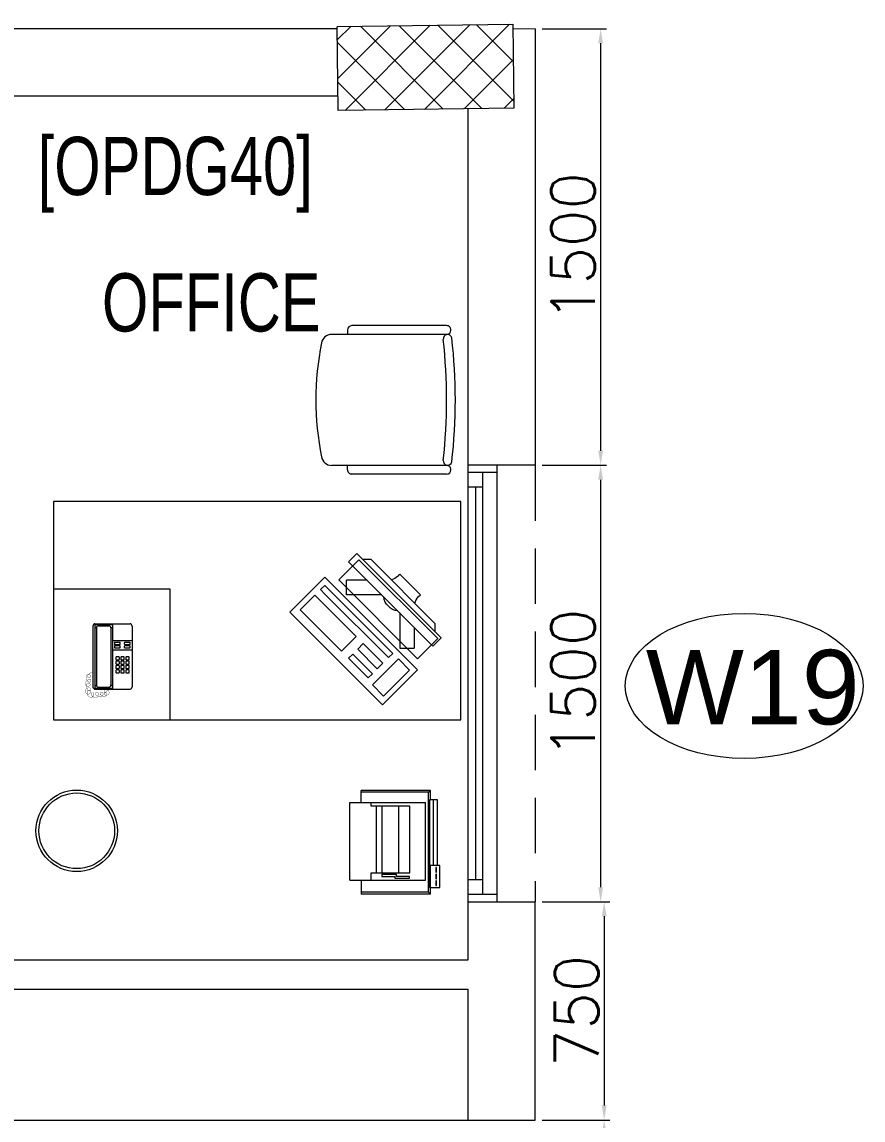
# Model space of a CAD drawing. Header units: millimetres. Extents: x -2143172 to 5255, y -610845 to 279739.
# Drawn here: x -1134478 to -1131586, y -576468 to -572695 of the extents above; entities that cross this region are included whole.
import ezdxf

# ---------------------------------------------------------------- set-up
doc = ezdxf.new("R2010")
doc.units = ezdxf.units.MM
doc.header["$LTSCALE"] = 30
doc.linetypes.add('HIDDEN', pattern=[9.525, 6.35, -3.175])
doc.linetypes.add('HIDDEN2', pattern=[0.1875, 0.125, -0.0625])
doc.layers.get('0').update_dxf_attribs({"lineweight": 5})
doc.layers.get('Defpoints').update_dxf_attribs({"lineweight": 5})
for name, color, linetype, lineweight in [('72_EGR_BASE_TEXT', 7, 'Continuous', 5), ('Al Window tag', 5, 'Continuous', 5), ('Aluminum', 7, 'Continuous', 5), ('C-HYDR-CTCH', 6, 'Continuous', 5), ('dims.', 152, 'Continuous', 5), ('Hatch', 252, 'Continuous', 5), ('LOADING', 163, 'Continuous', 5), ('Proj', 7, 'HIDDEN2', 5), ('Structure', 20, 'Continuous', 5), ('Walls', 32, 'Continuous', 5)]:
    doc.layers.add(name, color=color, linetype=linetype, lineweight=lineweight)
doc.layers.add('Wooden Joinery', color=7, linetype='Continuous', lineweight=5, true_color=0x521300)
doc.styles.add('SIMPLEX', font='SIMPLEX.shx', dxfattribs={"height": 150})
doc.styles.add('TTLB-A0-JeddahDP$0$swis721', font='swiss.ttf')
doc.styles.add('X3G_ENTITY_2587E8', font='swisscl.ttf', dxfattribs={"height": 200})
doc.styles.add('X3G_ENTITY_258862', font='swisscl.ttf', dxfattribs={"height": 200})
doc.dimstyles.new('Buk', dxfattribs={"dimtxt": 150, "dimasz": 50, "dimexe": 20, "dimexo": 25, "dimgap": 20, "dimtad": 1, "dimdec": 0, "dimrnd": 5, "dimdsep": 46, "dimtxsty": 'SIMPLEX', "dimcen": 0, "dimdle": 20, "dimclrd": 256, "dimclre": 256, "dimclrt": 256, "dimadec": 0, "dimazin": 0, "dimtfac": 0.0075, "dimtdec": 0, "dimtmove": 1, "dimatfit": 2, "dimldrblk": 'ARCHTICK', "dimfxl": 1, "dimtolj": 1, "dimtzin": 0, "dimlwd": -1, "dimlwe": -1, "dimarcsym": 0})

# ---------------------------------------------------------------- blocks, each defined once
blk = doc.blocks.new('*D828')
at = {"layer": 'Defpoints', "color": 0, "transparency": 16777216}
for p in [(-1132714, -572718.1), (-1132714, -574218.1), (-1132488.5, -574218.1)]:
    blk.add_point(p, dxfattribs=at)
at = {"layer": 'dims.', "linetype": 'Continuous', "transparency": 16777216}
for p, q in [((-1132689, -572718.1), (-1132468.5, -572718.1)), ((-1132689, -574218.1), (-1132468.5, -574218.1))]:
    blk.add_line(p, q, dxfattribs=at)
at = {"layer": 'dims.', "transparency": 16777216}
blk.add_line((-1132488.5, -572768.1), (-1132488.5, -574168.1), dxfattribs=at)
for points in [[(-1132496.8, -572768.1), (-1132480.2, -572768.1), (-1132488.5, -572718.1)], [(-1132496.8, -574168.1), (-1132480.2, -574168.1), (-1132488.5, -574218.1)]]:
    blk.add_solid(points, dxfattribs=at)
at = {"layer": 'dims.', "transparency": 16777216, "insert": (-1132583.5, -573468.1), "char_height": 150, "attachment_point": 5, "rotation": 90, "style": 'SIMPLEX'}
blk.add_mtext('\\A1;1500', dxfattribs=at)
blk = doc.blocks.new('_ArchTick')
at = {"color": 0, "linetype": 'ByBlock', "const_width": 0.15}
blk.add_lwpolyline([(-0.5, -0.5), (0.5, 0.5)], dxfattribs=at)
blk = doc.blocks.new('*D829')
at = {"layer": 'Defpoints', "color": 0, "transparency": 16777216}
for p in [(-1132714, -574218.1), (-1132644.5, -575718.1), (-1132488.5, -575718.1)]:
    blk.add_point(p, dxfattribs=at)
at = {"layer": 'dims.', "linetype": 'Continuous', "transparency": 16777216}
for p, q in [((-1132689, -574218.1), (-1132468.5, -574218.1)), ((-1132619.5, -575718.1), (-1132468.5, -575718.1))]:
    blk.add_line(p, q, dxfattribs=at)
at = {"layer": 'dims.', "transparency": 16777216}
blk.add_line((-1132488.5, -574268.1), (-1132488.5, -575668.1), dxfattribs=at)
for points in [[(-1132496.8, -574268.1), (-1132480.2, -574268.1), (-1132488.5, -574218.1)], [(-1132496.8, -575668.1), (-1132480.2, -575668.1), (-1132488.5, -575718.1)]]:
    blk.add_solid(points, dxfattribs=at)
at = {"layer": 'dims.', "transparency": 16777216, "insert": (-1132583.5, -574968.1), "char_height": 150, "attachment_point": 5, "rotation": 90, "style": 'SIMPLEX'}
blk.add_mtext('\\A1;1500', dxfattribs=at)
blk = doc.blocks.new('*D830')
at = {"layer": 'Defpoints', "color": 0, "transparency": 16777216}
for p in [(-1132714, -575718.1), (-1132714, -576468.1), (-1132476.3, -576468.1)]:
    blk.add_point(p, dxfattribs=at)
at = {"layer": 'dims.', "linetype": 'Continuous', "transparency": 16777216}
for p, q in [((-1132689, -575718.1), (-1132456.3, -575718.1)), ((-1132689, -576468.1), (-1132456.3, -576468.1))]:
    blk.add_line(p, q, dxfattribs=at)
at = {"layer": 'dims.', "transparency": 16777216}
blk.add_line((-1132476.3, -575768.1), (-1132476.3, -576418.1), dxfattribs=at)
for points in [[(-1132484.6, -575768.1), (-1132468, -575768.1), (-1132476.3, -575718.1)], [(-1132484.6, -576418.1), (-1132468, -576418.1), (-1132476.3, -576468.1)]]:
    blk.add_solid(points, dxfattribs=at)
at = {"layer": 'dims.', "transparency": 16777216, "insert": (-1132571.3, -576093.1), "char_height": 150, "attachment_point": 5, "rotation": 90, "style": 'SIMPLEX'}
blk.add_mtext('\\A1;750', dxfattribs=at)
blk = doc.blocks.new('*D187')
at = {"layer": 'Defpoints', "color": 0, "transparency": 16777216}
for p in [(-1132714, -576468.1), (-1132714, -577068.1), (-1132476.3, -577068.1)]:
    blk.add_point(p, dxfattribs=at)
at = {"layer": 'dims.', "linetype": 'Continuous', "transparency": 16777216}
for p, q in [((-1132689, -576468.1), (-1132456.3, -576468.1)), ((-1132689, -577068.1), (-1132456.3, -577068.1))]:
    blk.add_line(p, q, dxfattribs=at)
at = {"layer": 'dims.', "transparency": 16777216}
blk.add_line((-1132476.3, -576518.1), (-1132476.3, -577018.1), dxfattribs=at)
for points in [[(-1132484.6, -576518.1), (-1132468, -576518.1), (-1132476.3, -576468.1)], [(-1132484.6, -577018.1), (-1132468, -577018.1), (-1132476.3, -577068.1)]]:
    blk.add_solid(points, dxfattribs=at)
at = {"layer": 'dims.', "transparency": 16777216, "insert": (-1132571.3, -576768.1), "char_height": 150, "attachment_point": 5, "rotation": 90, "style": 'SIMPLEX'}
blk.add_mtext('\\A1;600', dxfattribs=at)
blk = doc.blocks.new('A$C47696aed')
at = {"layer": 'Hatch'}
h = blk.add_hatch(dxfattribs=at)
h.set_pattern_fill('ANSI37', color=256, scale=30)
h.paths.add_polyline_path([(50952.7, 21917.9), (50348.7, 21909.7), (50352.6, 21621.3), (50956.6, 21629.5)])
h.paths.add_polyline_path([(43791.9, 21910.1), (43208.4, 21904.7), (43188.5, 21613.3), (43772, 21618.7)])
h.paths.add_polyline_path([(29414.9, 21902.8), (28815.8, 21898.7), (28810.1, 21605.6), (29409.2, 21609.7)])
h.paths.add_polyline_path([(36600.2, 21904.9), (35999, 21897.4), (35990.7, 21611.8), (36591.9, 21619.3)])
h.paths.add_polyline_path([(22195.7, 21912), (21589.3, 21890.2), (21603.8, 21597.6), (22210.2, 21619.5)])
h.paths.add_polyline_path([(15459.1, 21901.7), (14237.2, 21925.6), (14230.7, 21629.5), (15452.7, 21605.5)])
h.paths.add_polyline_path([(15473.2, 14701.6), (14258.2, 14685.8), (14244.7, 14393.4), (15459.7, 14409.1)])
h.paths.add_polyline_path([(15447.1, 7508.4), (14244, 7492.4), (14238.3, 7199.4), (15441.4, 7215.3)])
h.paths.add_polyline_path([(15465.6, 309.7), (14269, 298.3), (14271.8, 3.8), (15468.5, 15.2)])
h.paths.add_polyline_path([(7830.6, 311.8), (7227.1, 308.1), (7237.7, 22.6), (7841.3, 26.3)])
h.paths.add_polyline_path([(7815.2, 7509.8), (7218.4, 7511.4), (7218.2, 7210.2), (7815.1, 7208.6)])
h.paths.add_polyline_path([(7825.1, 14699.4), (7205.8, 14700.6), (7195.2, 14397.6), (7814.5, 14396.4)])
h.paths.add_polyline_path([(7801.7, 21878.7), (7201.1, 21893.2), (7197.5, 21603.6), (7798.1, 21589.1)])
h.paths.add_polyline_path([(602.6, 21876.9), (0, 21899.6), (1.9, 21611.2), (604.5, 21588.5)])
h.paths.add_polyline_path([(610.4, 7498.6), (8.3, 7491.6), (11.7, 7200), (613.7, 7206.9)])
h.paths.add_polyline_path([(627.9, 303.9), (29.5, 302.9), (34.3, 2.3), (632.7, 3.3)])
h.paths.add_polyline_path([(22214.6, 317.2), (21608.9, 304.3), (21614.6, 3.1), (22220.3, 16)])
h.paths.add_polyline_path([(22208.1, 7509.7), (21613.7, 7492.1), (21615.8, 7195.5), (22210.2, 7213.1)])
h.paths.add_polyline_path([(22199.3, 14717.7), (21600.4, 14710), (21604.4, 14409.9), (22203.4, 14417.6)])
h.paths.add_polyline_path([(29399.7, 14702.4), (28797.7, 14707.1), (28802, 14415), (29403.9, 14410.3)])
h.paths.add_polyline_path([(29403.4, 7519.8), (28799.6, 7502.2), (28813, 7202.1), (29413.1, 7223.2)])
h.paths.add_polyline_path([(29419.5, 303.8), (28815.7, 310.4), (28813.3, 24.7), (29417.2, 18.1)])
h.paths.add_polyline_path([(36618, 314.2), (36020.7, 299.7), (36029.7, 0), (36627, 14.6)])
h.paths.add_polyline_path([(36610.7, 7502.6), (36009.5, 7504.5), (36010.6, 7207.3), (36611.9, 7205.4)])
h.paths.add_polyline_path([(36574.3, 14706.4), (35993.4, 14711.1), (36013.1, 14421.3), (36594, 14416.6)])
h.paths.add_polyline_path([(43777.6, 14705.7), (43180, 14719.4), (43182, 14427.5), (43779.6, 14413.8)])
h.paths.add_polyline_path([(43778.6, 7507.1), (43210.2, 7499.5), (43212, 7205.4), (43780.5, 7213)])
h.paths.add_polyline_path([(43815.7, 310), (43210.4, 307.3), (43211.8, 2.8), (43817, 5.4)])
h.paths.add_polyline_path([(50989.9, 309.5), (50401.9, 325.5), (50388.7, 18.3), (50976.7, 2.3)])
h.paths.add_polyline_path([(50974.1, 7508.9), (50370.9, 7510), (50368.9, 7213.4), (50972.2, 7212.3)])
at = {"layer": 'C-HYDR-CTCH', "color": 4, "flags": 128}
blk.add_lwpolyline([(50349.3, 21909.8), (50952.7, 21917.9), (50956.6, 21629.5), (50352.6, 21621.3), (50348.7, 21908.9)], dxfattribs=at)
blk = doc.blocks.new('A$C3547741B')
at = {"layer": 'Al Window tag'}
blk.add_ellipse((0, 0), major_axis=(408.6, 0), ratio=0.610025, dxfattribs=at)
at = {"layer": 'Al Window tag', "insert": (-338.2, 123.8, 0), "char_height": 256, "attachment_point": 1, "style": 'TTLB-A0-JeddahDP$0$swis721'}
blk.add_mtext_dynamic_manual_height_columns('W19', width=1569.457, gutter_width=9406.5, heights=[480.3], dxfattribs=at)
blk = doc.blocks.new('ITPPLT2C-P')
at = {"color": 0}
for p, q in [((0, 0), (0, -0.2262)), ((0.0252, 0), (0, 0)), ((0.0139, 0), (0.0139, -0.2262)), ((0.0252, 0), (0.0139, 0)), ((0.0229, 0.0318), (0.2618, 0.0318)), ((0.0304, 0.0256), (0.0229, 0.0318)), ((0.0229, 0), (0.0229, 0.0318)), ((0.0252, -0.2262), (0.0252, 0)), ((0.0304, -0.3182), (0.0304, 0.0256)), ((0.0304, 0.0256), (0.2618, 0.0256)), ((0.2618, -0.0096), (0.2618, 0.0318)), ((0.0401, -0.2769), (0.0401, -0.0096)), ((0.3, -0.0096), (0.0401, -0.0096)), ((0.0939, -0.2515), (0.0939, -0.0222)), ((0.0939, -0.0222), (0.2274, -0.0222)), ((0.1321, -0.2515), (0.1321, -0.0222)), ((0.1894, -0.2515), (0.1894, -0.0222)), ((0.2082, -0.2515), (0.2082, -0.0222)), ((0.2274, -0.0222), (0.2274, -0.0096)), ((0.3, -0.2769), (0.3, -0.0096)), ((-0.0091, -0.2262), (0.0267, -0.2262)), ((-0.0091, -0.3023), (-0.0091, -0.2262)), ((-0.0087, -0.2262), (0.0236, -0.2262)), ((-0.0087, -0.3023), (-0.0087, -0.2262)), ((0, -0.2262), (0.0252, -0.2262)), ((0.0139, -0.2262), (0.0252, -0.2262)), ((0.0236, -0.2262), (0.0236, -0.3023)), ((0.0267, -0.2262), (0.0267, -0.3023)), ((0.0023, -0.2495), (0.0023, -0.2334)), ((0.0023, -0.2334), (0.0045, -0.2334)), ((0.0045, -0.2495), (0.0023, -0.2495)), ((0.0023, -0.2721), (0.0023, -0.2562)), ((0.0023, -0.2562), (0.0045, -0.2562)), ((0.0045, -0.2334), (0.0045, -0.2495)), ((0.0045, -0.2562), (0.0045, -0.2721)), ((0.2274, -0.2515), (0.0939, -0.2515)), ((0.0947, -0.2701), (0.0947, -0.2641)), ((0.0947, -0.2641), (0.1395, -0.2641)), ((0.1395, -0.2575), (0.19, -0.2575)), ((0.1395, -0.2641), (0.1395, -0.2575)), ((0.19, -0.2641), (0.1457, -0.2641)), ((0.1457, -0.2641), (0.1457, -0.2701)), ((0.19, -0.2575), (0.19, -0.2641)), ((0.2274, -0.2769), (0.2274, -0.2515)), ((0.0045, -0.2721), (0.0023, -0.2721)), ((0.0023, -0.295), (0.0023, -0.2793)), ((0.0023, -0.2793), (0.0045, -0.2793)), ((0.0045, -0.295), (0.0023, -0.295)), ((0.0045, -0.2793), (0.0045, -0.295)), ((0.3, -0.2769), (0.0401, -0.2769)), ((0.1457, -0.2701), (0.0947, -0.2701)), ((0.2618, -0.2769), (0.2618, -0.3246)), ((0.0267, -0.3023), (-0.0091, -0.3023)), ((0.0236, -0.3023), (-0.0087, -0.3023)), ((0.0229, -0.3246), (0.0229, -0.3023)), ((0.0304, -0.3182), (0.0229, -0.3246)), ((0.0229, -0.3246), (0.2618, -0.3246)), ((0.0304, -0.3182), (0.2618, -0.3182))]:
    blk.add_line(p, q, dxfattribs=at)
blk = doc.blocks.new('WM00001-P')
blk.add_circle((0, 0), 0.14)
at = {"color": 8}
blk.add_circle((0, 0), 0.13, dxfattribs=at)
blk = doc.blocks.new('DM20079-P')
at = {"color": 0}
for p, q in [((-0.0686, 0.217), (-0.0686, 0.008)), ((-0.0616, 0.225), (0.0594, 0.225)), ((-0.0616, 0.225), (-0.0616, 0)), ((-0.0616, 0.222), (-0.0016, 0.222)), ((-0.0616, 0.212), (-0.0565, 0.212)), ((-0.0566, 0.2105), (-0.0566, 0.0145)), ((-0.0496, 0.2175), (-0.0136, 0.2175)), ((-0.0068, 0.212), (-0.0016, 0.212)), ((-0.0066, 0.2105), (-0.0066, 0.0145)), ((-0.0016, 0.225), (-0.0016, 0)), ((0.0664, 0.217), (0.0664, 0.008)), ((-0.0016, 0.1675), (0.0664, 0.1675)), ((-0.0016, 0.135), (0.0664, 0.135)), ((-0.0616, 0.013), (-0.0565, 0.013)), ((-0.0616, 0.003), (-0.0016, 0.003)), ((-0.0594, 0), (0.0594, 0)), ((-0.0496, 0.0075), (-0.0136, 0.0075)), ((-0.0068, 0.013), (-0.0016, 0.013))]:
    blk.add_line(p, q, dxfattribs=at)
for points in [[(0.0074, 0.1605, 0.414214), (0.0054, 0.1585), (0.0054, 0.1555, 0.414214), (0.0074, 0.1535), (0.0234, 0.1535, 0.414214), (0.0254, 0.1555), (0.0254, 0.1585, 0.414214), (0.0234, 0.1605)], [(0.0574, 0.1535, 0.414214), (0.0594, 0.1555), (0.0594, 0.1585, 0.414214), (0.0574, 0.1605), (0.0414, 0.1605, 0.414214), (0.0394, 0.1585), (0.0394, 0.1555, 0.414214), (0.0414, 0.1535)], [(0.0234, 0.142, 0.414214), (0.0254, 0.144), (0.0254, 0.147, 0.414214), (0.0234, 0.149), (0.0074, 0.149, 0.414214), (0.0054, 0.147), (0.0054, 0.144, 0.414214), (0.0074, 0.142)], [(0.0574, 0.142, 0.414214), (0.0594, 0.144), (0.0594, 0.147, 0.414214), (0.0574, 0.149), (0.0414, 0.149, 0.414214), (0.0394, 0.147), (0.0394, 0.144, 0.414214), (0.0414, 0.142)], [(0.0104, 0.103, 0.414214), (0.0124, 0.101), (0.0204, 0.101, 0.414214), (0.0224, 0.103), (0.0224, 0.109, 0.414214), (0.0204, 0.111), (0.0124, 0.111, 0.414214), (0.0104, 0.109)], [(0.0104, 0.088, 0.414214), (0.0124, 0.086), (0.0204, 0.086, 0.414214), (0.0224, 0.088), (0.0224, 0.094, 0.414214), (0.0204, 0.096), (0.0124, 0.096, 0.414214), (0.0104, 0.094)], [(0.0104, 0.073, 0.414214), (0.0124, 0.071), (0.0204, 0.071, 0.414214), (0.0224, 0.073), (0.0224, 0.079, 0.414214), (0.0204, 0.081), (0.0124, 0.081, 0.414214), (0.0104, 0.079)], [(0.0274, 0.103, 0.414214), (0.0294, 0.101), (0.0374, 0.101, 0.414214), (0.0394, 0.103), (0.0394, 0.109, 0.414214), (0.0374, 0.111), (0.0294, 0.111, 0.414214), (0.0274, 0.109)], [(0.0274, 0.088, 0.414214), (0.0294, 0.086), (0.0374, 0.086, 0.414214), (0.0394, 0.088), (0.0394, 0.094, 0.414214), (0.0374, 0.096), (0.0294, 0.096, 0.414214), (0.0274, 0.094)], [(0.0274, 0.073, 0.414214), (0.0294, 0.071), (0.0374, 0.071, 0.414214), (0.0394, 0.073), (0.0394, 0.079, 0.414214), (0.0374, 0.081), (0.0294, 0.081, 0.414214), (0.0274, 0.079)], [(0.0444, 0.103, 0.414214), (0.0464, 0.101), (0.0544, 0.101, 0.414214), (0.0564, 0.103), (0.0564, 0.109, 0.414214), (0.0544, 0.111), (0.0464, 0.111, 0.414214), (0.0444, 0.109)], [(0.0444, 0.088, 0.414214), (0.0464, 0.086), (0.0544, 0.086, 0.414214), (0.0564, 0.088), (0.0564, 0.094, 0.414214), (0.0544, 0.096), (0.0464, 0.096, 0.414214), (0.0444, 0.094)], [(0.0444, 0.073, 0.414214), (0.0464, 0.071), (0.0544, 0.071, 0.414214), (0.0564, 0.073), (0.0564, 0.079, 0.414214), (0.0544, 0.081), (0.0464, 0.081, 0.414214), (0.0444, 0.079)], [(0.0104, 0.058, 0.414214), (0.0124, 0.056), (0.0204, 0.056, 0.414214), (0.0224, 0.058), (0.0224, 0.064, 0.414214), (0.0204, 0.066), (0.0124, 0.066, 0.414214), (0.0104, 0.064)], [(0.0274, 0.058, 0.414214), (0.0294, 0.056), (0.0374, 0.056, 0.414214), (0.0394, 0.058), (0.0394, 0.064, 0.414214), (0.0374, 0.066), (0.0294, 0.066, 0.414214), (0.0274, 0.064)], [(0.0444, 0.058, 0.414214), (0.0464, 0.056), (0.0544, 0.056, 0.414214), (0.0564, 0.058), (0.0564, 0.064, 0.414214), (0.0544, 0.066), (0.0464, 0.066, 0.414214), (0.0444, 0.064)]]:
    blk.add_lwpolyline(points, format="xyb", close=True, dxfattribs=at)
at = {"color": 0, "const_width": 0.001}
blk.add_lwpolyline([(-0.0686, 0.059, 0.184574), (-0.0861, 0.0478, 1.44364), (-0.0769, 0.0452, 0.837915), (-0.0907, 0.0465, 0.30536), (-0.0835, 0.0248, 1.584726), (-0.0815, 0.034, 0.253153), (-0.094, 0.0228, 0.874198), (-0.0776, 0.0142, 0.915253), (-0.0897, 0.0168, 0.223821), (-0.0874, -0.0011, 1.703343), (-0.0796, 0.005, 0.588962), (-0.0934, -0.0114, 0.717795), (-0.0769, -0.0108, 0.983104), (-0.0875, -0.0075, 0.326362), (-0.0815, -0.0259, 0.758716), (-0.0657, -0.0134, 0.906186), (-0.0743, -0.016, 0.189488), (-0.067, -0.0272, 0.7948), (-0.0506, -0.0127, 1.223996), (-0.0585, -0.0193, 0.072149), (-0.0473, -0.0259, 0.645886), (-0.0341, -0.0134, 1.366917), (-0.042, -0.0193, 0.078415), (-0.0315, -0.0246, 0.723006), (-0.0229, -0.0127, 1.105484), (-0.0289, -0.018, 0.327892), (-0.017, -0.0193, 0.446638), (-0.0144, -0.0068, 0.327263), (-0.0269, -0.0029, 1.240441), (-0.0229, -0.0094, 0.611307), (-0.0278, 0.0075)], format="xyb", dxfattribs=at)
at = {"color": 0}
for centre, radius, start, end in [((-0.0605, 0.217), 0.00813, 97.9633, 179.6649), ((-0.0496, 0.2105), 0.007, 90, 180), ((-0.0136, 0.2105), 0.007, 0, 90), ((0.0582, 0.217), 0.00813, 0.3351, 82.0367), ((-0.0605, 0.008), 0.00813, 180.3351, 277.9633), ((-0.0496, 0.0145), 0.007, 180, 270), ((-0.0136, 0.0145), 0.007, 270, 0), ((0.0582, 0.008), 0.00813, 277.9633, 359.6649)]:
    blk.add_arc(centre, radius, start, end, dxfattribs=at)
blk = doc.blocks.new('GF21016-P')
at = {"color": 0, "extrusion": (-1.24384e-09, -1.20261e-09, -1)}
for p, q in [((0.0128, 0.0179), (0.0128, 0.4136)), ((0.4628, 0.0179), (0.4628, 0.4136)), ((-0.0172, 0.0179), (-0.0172, 0.3435)), ((-0.0022, 0.3585), (0.0128, 0.3585)), ((0.4778, 0.3585), (0.4628, 0.3585)), ((0.4928, 0.0179), (0.4928, 0.3435)), ((0.4778, 0.0029), (0.4778, 0.0029))]:
    blk.add_line(p, q, dxfattribs=at)
for centre, radius, start, end in [((-0.2378, -0.5362), 1.0036, 78.7568, 101.2432), ((-0.0478, 0.4136), 0.035, 0, 80.6557), ((-0.4278, 0.4136), 0.035, 99.3443, 180), ((0.0022, 0.3435), 0.015, 0, 90), ((-0.4778, 0.3435), 0.015, 90, 180), ((0.0022, 0.0179), 0.015, 270, 0), ((0.0022, 0.0179), 0.015, 180, 270), ((-0.0284, 0.0145), 0.015, 284.3864, 95.5209), ((-0.2378, 1.8734), 1.8855, 263.5119, 276.4881), ((-0.2378, 1.8928), 1.8749, 263.6341, 276.3659), ((-0.4471, 0.0145), 0.015, 84.4791, 255.6136), ((-0.4778, 0.0179), 0.015, 270, 0), ((-0.4778, 0.0179), 0.015, 180, 270)]:
    blk.add_arc(centre, radius, start, end, dxfattribs=at)
blk = doc.blocks.new('ITCWLS1-P')
for p, q in [((-0.2651, 0.43, 0), (-0.3051, 0.43, 0)), ((-0.3051, 0.43, 0), (-0.3051, 0.02, 0)), ((-0.2651, 0.43, 0), (-0.2651, 0.02, 0)), ((-0.17, 0.45), (-0.17, 0)), ((-0.17, 0.45), (0, 0.45)), ((-0.1496, 0.4305), (-0.1291, 0.4305)), ((-0.1291, 0.4305), (-0.1291, 0.4089)), ((0, 0.45), (0, 0)), ((-0.3251, 0.38, 0), (-0.3051, 0.4, 0)), ((-0.3251, 0.38, 0), (-0.3251, 0.07, 0)), ((-0.3251, 0.07, 0), (-0.3051, 0.05, 0)), ((-0.3051, 0.02, 0), (-0.2651, 0.02, 0)), ((-0.17, 0), (0, 0))]:
    blk.add_line(p, q)
at = {"color": 8, "linetype": 'HIDDEN'}
for p, q in [((-0.197, 0.4094), (-0.295, 0.4094)), ((-0.295, 0.0264), (-0.295, 0.4094)), ((-0.197, 0.0264), (-0.197, 0.4094)), ((-0.197, 0.0264), (-0.295, 0.0264))]:
    blk.add_line(p, q, dxfattribs=at)
at = {"color": 1, "extrusion": (2.48281e-10, 3.18408e-10, -1)}
for p, q in [((-0.2651, 0.3395), (-0.2144, 0.3902)), ((-0.1791, 0.3548), (-0.2144, 0.3902)), ((-0.2651, 0.2688), (-0.1791, 0.3548))]:
    blk.add_line(p, q, dxfattribs=at)
at = {"color": 1}
for p, q in [((-0.3503, 0.275), (-0.3596, 0.275)), ((-0.3596, 0.175), (-0.3596, 0.275)), ((-0.3503, 0.175), (-0.3596, 0.175))]:
    blk.add_line(p, q, dxfattribs=at)
at = {"color": 1, "extrusion": (2.48281e-10, -3.18408e-10, -1)}
for p, q in [((-0.2651, 0.1812), (-0.1791, 0.0952)), ((-0.2651, 0.1105), (-0.2144, 0.0598)), ((-0.1791, 0.0952), (-0.2144, 0.0598))]:
    blk.add_line(p, q, dxfattribs=at)
blk.add_lwpolyline([(-0.1291, 0.4089), (-0.1291, 0.1), (-0.1496, 0.1), (-0.1496, 0.4305)])
for points in [[(-0.1019, 0.4305), (-0.0304, 0.4305), (-0.0304, 0.2294), (-0.1019, 0.2294)], [(-0.1019, 0.1954), (-0.0747, 0.1954), (-0.0747, 0.1), (-0.1019, 0.1)], [(-0.0304, 0.1954), (-0.0508, 0.1954), (-0.0508, 0.1), (-0.0304, 0.1)], [(-0.1496, 0.0727), (-0.0236, 0.0727), (-0.0236, 0.0182), (-0.1496, 0.0182)]]:
    blk.add_lwpolyline(points, close=True)
at = {"color": 250, "linetype": 'Continuous'}
for points in [[(-0.1496, 0.1), (-0.1496, 0.1), (-0.1496, 0.1), (-0.1496, 0.1), (-0.1496, 0.1), (-0.1496, 0.1), (-0.1496, 0.1), (-0.1496, 0.1), (-0.1496, 0.1)], [(-0.1496, 0.1), (-0.1496, 0.1), (-0.1496, 0.1), (-0.1496, 0.1), (-0.1496, 0.1), (-0.1496, 0.1), (-0.1496, 0.1), (-0.1496, 0.1), (-0.1496, 0.1), (-0.1496, 0.1), (-0.1496, 0.1), (-0.1496, 0.1), (-0.1496, 0.1), (-0.1496, 0.1), (-0.1496, 0.1), (-0.1496, 0.1), (-0.1496, 0.1), (-0.1496, 0.1)], [(-0.1496, 0.1), (-0.1496, 0.1), (-0.1496, 0.1), (-0.1496, 0.1), (-0.1496, 0.1), (-0.1496, 0.1), (-0.1496, 0.1), (-0.1496, 0.1), (-0.1496, 0.1), (-0.1496, 0.1)], [(-0.1496, 0.1), (-0.1496, 0.1), (-0.1496, 0.1), (-0.1496, 0.1), (-0.1496, 0.1), (-0.1496, 0.1), (-0.1496, 0.1)], [(-0.1496, 0.1), (-0.1496, 0.1), (-0.1496, 0.1), (-0.1496, 0.1), (-0.1496, 0.1), (-0.1496, 0.1), (-0.1496, 0.1), (-0.1496, 0.1), (-0.1496, 0.1), (-0.1496, 0.1)], [(-0.1496, 0.1), (-0.1496, 0.1), (-0.1496, 0.1), (-0.1496, 0.1), (-0.1496, 0.1), (-0.1496, 0.1), (-0.1496, 0.1), (-0.1496, 0.1), (-0.1496, 0.1), (-0.1496, 0.1), (-0.1496, 0.1), (-0.1496, 0.1), (-0.1496, 0.1), (-0.1496, 0.1), (-0.1496, 0.1)], [(-0.1496, 0.1), (-0.1496, 0.1), (-0.1496, 0.1), (-0.1496, 0.1), (-0.1496, 0.1), (-0.1496, 0.1), (-0.1496, 0.1), (-0.1496, 0.1), (-0.1496, 0.1), (-0.1496, 0.1)], [(-0.1496, 0.1), (-0.1496, 0.1), (-0.1496, 0.1), (-0.1496, 0.1), (-0.1496, 0.1), (-0.1496, 0.1), (-0.1496, 0.1), (-0.1496, 0.1), (-0.1496, 0.1), (-0.1496, 0.1)], [(-0.1496, 0.1), (-0.1496, 0.1), (-0.1496, 0.1), (-0.1496, 0.1), (-0.1496, 0.1), (-0.1496, 0.1), (-0.1496, 0.1), (-0.1496, 0.1), (-0.1496, 0.1), (-0.1496, 0.1), (-0.1496, 0.1), (-0.1496, 0.1), (-0.1496, 0.1), (-0.1496, 0.1), (-0.1496, 0.1), (-0.1496, 0.1), (-0.1496, 0.1), (-0.1496, 0.1), (-0.1496, 0.1), (-0.1496, 0.1), (-0.1496, 0.1), (-0.1496, 0.1), (-0.1496, 0.1), (-0.1496, 0.1), (-0.1496, 0.1), (-0.1496, 0.1), (-0.1496, 0.1), (-0.1496, 0.1), (-0.1496, 0.1), (-0.1496, 0.1), (-0.1496, 0.1), (-0.1496, 0.1), (-0.1496, 0.1), (-0.1496, 0.1), (-0.1496, 0.1), (-0.1496, 0.1), (-0.1496, 0.1), (-0.1496, 0.1), (-0.1496, 0.1), (-0.1496, 0.1), (-0.1496, 0.1), (-0.1496, 0.1), (-0.1496, 0.1), (-0.1496, 0.1), (-0.1496, 0.1), (-0.1496, 0.1), (-0.1496, 0.1), (-0.1496, 0.1), (-0.1496, 0.1), (-0.1496, 0.1), (-0.1496, 0.1), (-0.1496, 0.1), (-0.1496, 0.1), (-0.1496, 0.1)], [(-0.1496, 0.1), (-0.1496, 0.1), (-0.1496, 0.1), (-0.1496, 0.1), (-0.1496, 0.1), (-0.1496, 0.1), (-0.1496, 0.1), (-0.1496, 0.1), (-0.1496, 0.1), (-0.1496, 0.1), (-0.1496, 0.1), (-0.1496, 0.1), (-0.1496, 0.1), (-0.1496, 0.1), (-0.1496, 0.1), (-0.1496, 0.1), (-0.1496, 0.1), (-0.1496, 0.1), (-0.1496, 0.1), (-0.1496, 0.1), (-0.1496, 0.1), (-0.1496, 0.1), (-0.1496, 0.1), (-0.1496, 0.1), (-0.1496, 0.1), (-0.1496, 0.1), (-0.1496, 0.1), (-0.1496, 0.1), (-0.1496, 0.1), (-0.1496, 0.1), (-0.1496, 0.1), (-0.1496, 0.1), (-0.1496, 0.1), (-0.1496, 0.1), (-0.1496, 0.1), (-0.1496, 0.1), (-0.1496, 0.1), (-0.1496, 0.1), (-0.1496, 0.1), (-0.1496, 0.1), (-0.1496, 0.1), (-0.1496, 0.1), (-0.1496, 0.1), (-0.1496, 0.1), (-0.1496, 0.1), (-0.1496, 0.1), (-0.1496, 0.1), (-0.1496, 0.1), (-0.1496, 0.1), (-0.1496, 0.1), (-0.1496, 0.1), (-0.1496, 0.1), (-0.1496, 0.1), (-0.1496, 0.1), (-0.1496, 0.1), (-0.1496, 0.1), (-0.1496, 0.1), (-0.1496, 0.1), (-0.1496, 0.1), (-0.1496, 0.1), (-0.1496, 0.1), (-0.1496, 0.1), (-0.1496, 0.1), (-0.1496, 0.1), (-0.1496, 0.1), (-0.1496, 0.1), (-0.1496, 0.1), (-0.1496, 0.1), (-0.1496, 0.1), (-0.1496, 0.1), (-0.1496, 0.1), (-0.1496, 0.1), (-0.1496, 0.1), (-0.1496, 0.1), (-0.1496, 0.1), (-0.1496, 0.1), (-0.1496, 0.1), (-0.1496, 0.1), (-0.1496, 0.1), (-0.1496, 0.1), (-0.1496, 0.1), (-0.1496, 0.1), (-0.1496, 0.1), (-0.1496, 0.1), (-0.1496, 0.1), (-0.1496, 0.1), (-0.1496, 0.1), (-0.1496, 0.1), (-0.1496, 0.1)], [(-0.1496, 0.1), (-0.1496, 0.1), (-0.1496, 0.1), (-0.1496, 0.1), (-0.1496, 0.1), (-0.1496, 0.1), (-0.1496, 0.1), (-0.1496, 0.1), (-0.1496, 0.1), (-0.1496, 0.1), (-0.1496, 0.1), (-0.1496, 0.1)], [(-0.1496, 0.1), (-0.1496, 0.1), (-0.1496, 0.1), (-0.1496, 0.1), (-0.1496, 0.1), (-0.1496, 0.1), (-0.1496, 0.1)], [(-0.1496, 0.1), (-0.1496, 0.1), (-0.1496, 0.1), (-0.1496, 0.1), (-0.1496, 0.1), (-0.1496, 0.1), (-0.1496, 0.1), (-0.1496, 0.1), (-0.1496, 0.1), (-0.1496, 0.1), (-0.1496, 0.1), (-0.1496, 0.1), (-0.1496, 0.1), (-0.1496, 0.1), (-0.1496, 0.1), (-0.1496, 0.1), (-0.1496, 0.1)], [(-0.1496, 0.1), (-0.1496, 0.1), (-0.1496, 0.1), (-0.1496, 0.1), (-0.1496, 0.1), (-0.1496, 0.1), (-0.1496, 0.1), (-0.1496, 0.1), (-0.1496, 0.1), (-0.1496, 0.1), (-0.1496, 0.1), (-0.1496, 0.1), (-0.1496, 0.1), (-0.1496, 0.1), (-0.1496, 0.1), (-0.1496, 0.1), (-0.1496, 0.1), (-0.1496, 0.1), (-0.1496, 0.1), (-0.1496, 0.1), (-0.1496, 0.1), (-0.1496, 0.1), (-0.1496, 0.1), (-0.1496, 0.1), (-0.1496, 0.1), (-0.1496, 0.1), (-0.1496, 0.1), (-0.1496, 0.1), (-0.1496, 0.1), (-0.1496, 0.1), (-0.1496, 0.1), (-0.1496, 0.1), (-0.1496, 0.1), (-0.1496, 0.1), (-0.1496, 0.1), (-0.1496, 0.1), (-0.1496, 0.1), (-0.1496, 0.1), (-0.1496, 0.1), (-0.1496, 0.1), (-0.1496, 0.1), (-0.1496, 0.1), (-0.1496, 0.1), (-0.1496, 0.1), (-0.1496, 0.1), (-0.1496, 0.1), (-0.1496, 0.1), (-0.1496, 0.1), (-0.1496, 0.1), (-0.1496, 0.1), (-0.1496, 0.1), (-0.1496, 0.1), (-0.1496, 0.1), (-0.1496, 0.1), (-0.1496, 0.1), (-0.1496, 0.1), (-0.1496, 0.1), (-0.1496, 0.1), (-0.1496, 0.1), (-0.1496, 0.1), (-0.1496, 0.1), (-0.1496, 0.1), (-0.1496, 0.1), (-0.1496, 0.1), (-0.1496, 0.1), (-0.1496, 0.1), (-0.1496, 0.1), (-0.1496, 0.1), (-0.1496, 0.1), (-0.1496, 0.1), (-0.1496, 0.1), (-0.1496, 0.1), (-0.1496, 0.1), (-0.1496, 0.1), (-0.1496, 0.1), (-0.1496, 0.1), (-0.1496, 0.1), (-0.1496, 0.1), (-0.1496, 0.1), (-0.1496, 0.1), (-0.1496, 0.1), (-0.1496, 0.1), (-0.1496, 0.1), (-0.1496, 0.1), (-0.1496, 0.1), (-0.1496, 0.1), (-0.1496, 0.1), (-0.1496, 0.1), (-0.1496, 0.1), (-0.1496, 0.1), (-0.1496, 0.1), (-0.1496, 0.1), (-0.1496, 0.1), (-0.1496, 0.1), (-0.1496, 0.1), (-0.1496, 0.1), (-0.1496, 0.1), (-0.1496, 0.1), (-0.1496, 0.1), (-0.1496, 0.1), (-0.1496, 0.1), (-0.1496, 0.1), (-0.1496, 0.1), (-0.1496, 0.1), (-0.1496, 0.1), (-0.1496, 0.1), (-0.1496, 0.1), (-0.1496, 0.1), (-0.1496, 0.1), (-0.1496, 0.1), (-0.1496, 0.1)], [(-0.1496, 0.1), (-0.1496, 0.1), (-0.1496, 0.1), (-0.1496, 0.1), (-0.1496, 0.1), (-0.1496, 0.1), (-0.1496, 0.1), (-0.1496, 0.1)]]:
    blk.add_lwpolyline(points, dxfattribs=at)
for points in [[(-0.1496, 0.1), (-0.1496, 0.1), (-0.1496, 0.1), (-0.1496, 0.1), (-0.1496, 0.1), (-0.1496, 0.1), (-0.1496, 0.1), (-0.1496, 0.1), (-0.1496, 0.1), (-0.1496, 0.1), (-0.1496, 0.1), (-0.1496, 0.1), (-0.1496, 0.1), (-0.1496, 0.1), (-0.1496, 0.1), (-0.1496, 0.1), (-0.1496, 0.1), (-0.1496, 0.1), (-0.1496, 0.1), (-0.1496, 0.1), (-0.1496, 0.1), (-0.1496, 0.1), (-0.1496, 0.1), (-0.1496, 0.1), (-0.1496, 0.1), (-0.1496, 0.1), (-0.1496, 0.1), (-0.1496, 0.1), (-0.1496, 0.1), (-0.1496, 0.1), (-0.1496, 0.1), (-0.1496, 0.1), (-0.1496, 0.1), (-0.1496, 0.1), (-0.1496, 0.1), (-0.1496, 0.1), (-0.1496, 0.1), (-0.1496, 0.1), (-0.1496, 0.1), (-0.1496, 0.1), (-0.1496, 0.1), (-0.1496, 0.1), (-0.1496, 0.1), (-0.1496, 0.1), (-0.1496, 0.1), (-0.1496, 0.1), (-0.1496, 0.1), (-0.1496, 0.1), (-0.1496, 0.1), (-0.1496, 0.1), (-0.1496, 0.1), (-0.1496, 0.1), (-0.1496, 0.1), (-0.1496, 0.1), (-0.1496, 0.1), (-0.1496, 0.1), (-0.1496, 0.1), (-0.1496, 0.1), (-0.1496, 0.1), (-0.1496, 0.1), (-0.1496, 0.1), (-0.1496, 0.1), (-0.1496, 0.1), (-0.1496, 0.1), (-0.1496, 0.1), (-0.1496, 0.1), (-0.1496, 0.1), (-0.1496, 0.1), (-0.1496, 0.1), (-0.1496, 0.1), (-0.1496, 0.1), (-0.1496, 0.1), (-0.1496, 0.1), (-0.1496, 0.1), (-0.1496, 0.1), (-0.1496, 0.1), (-0.1496, 0.1), (-0.1496, 0.1), (-0.1496, 0.1), (-0.1496, 0.1), (-0.1496, 0.1), (-0.1496, 0.1), (-0.1496, 0.1), (-0.1496, 0.1), (-0.1496, 0.1), (-0.1496, 0.1), (-0.1496, 0.1), (-0.1496, 0.1), (-0.1496, 0.1), (-0.1496, 0.1), (-0.1496, 0.1), (-0.1496, 0.1), (-0.1496, 0.1), (-0.1496, 0.1), (-0.1496, 0.1), (-0.1496, 0.1), (-0.1496, 0.1), (-0.1496, 0.1), (-0.1496, 0.1), (-0.1496, 0.1), (-0.1496, 0.1), (-0.1496, 0.1), (-0.1496, 0.1), (-0.1496, 0.1), (-0.1496, 0.1), (-0.1496, 0.1), (-0.1496, 0.1), (-0.1496, 0.1), (-0.1496, 0.1), (-0.1496, 0.1), (-0.1496, 0.1), (-0.1496, 0.1), (-0.1496, 0.1), (-0.1496, 0.1), (-0.1496, 0.1), (-0.1496, 0.1), (-0.1496, 0.1), (-0.1496, 0.1), (-0.1496, 0.1), (-0.1496, 0.1), (-0.1496, 0.1), (-0.1496, 0.1), (-0.1496, 0.1), (-0.1496, 0.1), (-0.1496, 0.1), (-0.1496, 0.1), (-0.1496, 0.1), (-0.1496, 0.1), (-0.1496, 0.1), (-0.1496, 0.1), (-0.1496, 0.1), (-0.1496, 0.1), (-0.1496, 0.1), (-0.1496, 0.1), (-0.1496, 0.1), (-0.1496, 0.1), (-0.1496, 0.1), (-0.1496, 0.1), (-0.1496, 0.1), (-0.1496, 0.1), (-0.1496, 0.1), (-0.1496, 0.1), (-0.1496, 0.1), (-0.1496, 0.1), (-0.1496, 0.1), (-0.1496, 0.1), (-0.1496, 0.1), (-0.1496, 0.1), (-0.1496, 0.1), (-0.1496, 0.1), (-0.1496, 0.1), (-0.1496, 0.1), (-0.1496, 0.1), (-0.1496, 0.1), (-0.1496, 0.1), (-0.1496, 0.1), (-0.1496, 0.1), (-0.1496, 0.1), (-0.1496, 0.1), (-0.1496, 0.1), (-0.1496, 0.1), (-0.1496, 0.1), (-0.1496, 0.1), (-0.1496, 0.1), (-0.1496, 0.1), (-0.1496, 0.1), (-0.1496, 0.1), (-0.1496, 0.1), (-0.1496, 0.1), (-0.1496, 0.1), (-0.1496, 0.1), (-0.1496, 0.1), (-0.1496, 0.1), (-0.1496, 0.1), (-0.1496, 0.1), (-0.1496, 0.1), (-0.1496, 0.1), (-0.1496, 0.1), (-0.1496, 0.1), (-0.1496, 0.1), (-0.1496, 0.1), (-0.1496, 0.1), (-0.1496, 0.1), (-0.1496, 0.1), (-0.1496, 0.1), (-0.1496, 0.1), (-0.1496, 0.1), (-0.1496, 0.1), (-0.1496, 0.1), (-0.1496, 0.1), (-0.1496, 0.1), (-0.1496, 0.1), (-0.1496, 0.1), (-0.1496, 0.1), (-0.1496, 0.1), (-0.1496, 0.1), (-0.1496, 0.1), (-0.1496, 0.1), (-0.1496, 0.1), (-0.1496, 0.1), (-0.1496, 0.1), (-0.1496, 0.1), (-0.1496, 0.1), (-0.1496, 0.1), (-0.1496, 0.1), (-0.1496, 0.1), (-0.1496, 0.1), (-0.1496, 0.1), (-0.1496, 0.1), (-0.1496, 0.1), (-0.1496, 0.1), (-0.1496, 0.1), (-0.1496, 0.1), (-0.1496, 0.1), (-0.1496, 0.1), (-0.1496, 0.1), (-0.1496, 0.1), (-0.1496, 0.1), (-0.1496, 0.1), (-0.1496, 0.1), (-0.1496, 0.1), (-0.1496, 0.1), (-0.1496, 0.1), (-0.1496, 0.1), (-0.1496, 0.1), (-0.1496, 0.1), (-0.1496, 0.1), (-0.1496, 0.1), (-0.1496, 0.1), (-0.1496, 0.1), (-0.1496, 0.1), (-0.1496, 0.1), (-0.1496, 0.1), (-0.1496, 0.1), (-0.1496, 0.1), (-0.1496, 0.1), (-0.1496, 0.1), (-0.1496, 0.1), (-0.1496, 0.1), (-0.1496, 0.1), (-0.1496, 0.1), (-0.1496, 0.1), (-0.1496, 0.1), (-0.1496, 0.1), (-0.1496, 0.1), (-0.1496, 0.1), (-0.1496, 0.1), (-0.1496, 0.1), (-0.1496, 0.1), (-0.1496, 0.1), (-0.1496, 0.1), (-0.1496, 0.1), (-0.1496, 0.1), (-0.1496, 0.1), (-0.1496, 0.1), (-0.1496, 0.1), (-0.1496, 0.1), (-0.1496, 0.1), (-0.1496, 0.1), (-0.1496, 0.1), (-0.1496, 0.1), (-0.1496, 0.1), (-0.1496, 0.1), (-0.1496, 0.1), (-0.1496, 0.1), (-0.1496, 0.1), (-0.1496, 0.1), (-0.1496, 0.1), (-0.1496, 0.1), (-0.1496, 0.1), (-0.1496, 0.1), (-0.1496, 0.1), (-0.1496, 0.1), (-0.1496, 0.1), (-0.1496, 0.1), (-0.1496, 0.1), (-0.1496, 0.1)], [(-0.1496, 0.1), (-0.1496, 0.1), (-0.1496, 0.1), (-0.1496, 0.1), (-0.1496, 0.1), (-0.1496, 0.1), (-0.1496, 0.1), (-0.1496, 0.1), (-0.1496, 0.1), (-0.1496, 0.1), (-0.1496, 0.1), (-0.1496, 0.1), (-0.1496, 0.1), (-0.1496, 0.1), (-0.1496, 0.1), (-0.1496, 0.1), (-0.1496, 0.1), (-0.1496, 0.1), (-0.1496, 0.1), (-0.1496, 0.1), (-0.1496, 0.1), (-0.1496, 0.1), (-0.1496, 0.1), (-0.1496, 0.1), (-0.1496, 0.1), (-0.1496, 0.1), (-0.1496, 0.1), (-0.1496, 0.1), (-0.1496, 0.1), (-0.1496, 0.1), (-0.1496, 0.1), (-0.1496, 0.1), (-0.1496, 0.1), (-0.1496, 0.1), (-0.1496, 0.1), (-0.1496, 0.1), (-0.1496, 0.1), (-0.1496, 0.1), (-0.1496, 0.1), (-0.1496, 0.1), (-0.1496, 0.1), (-0.1496, 0.1), (-0.1496, 0.1), (-0.1496, 0.1), (-0.1496, 0.1), (-0.1496, 0.1), (-0.1496, 0.1), (-0.1496, 0.1), (-0.1496, 0.1), (-0.1496, 0.1), (-0.1496, 0.1), (-0.1496, 0.1), (-0.1496, 0.1), (-0.1496, 0.1), (-0.1496, 0.1), (-0.1496, 0.1), (-0.1496, 0.1), (-0.1496, 0.1), (-0.1496, 0.1), (-0.1496, 0.1), (-0.1496, 0.1), (-0.1496, 0.1), (-0.1496, 0.1), (-0.1496, 0.1), (-0.1496, 0.1), (-0.1496, 0.1), (-0.1496, 0.1), (-0.1496, 0.1), (-0.1496, 0.1), (-0.1496, 0.1), (-0.1496, 0.1), (-0.1496, 0.1), (-0.1496, 0.1), (-0.1496, 0.1), (-0.1496, 0.1), (-0.1496, 0.1), (-0.1496, 0.1), (-0.1496, 0.1), (-0.1496, 0.1), (-0.1496, 0.1), (-0.1496, 0.1), (-0.1496, 0.1), (-0.1496, 0.1), (-0.1496, 0.1), (-0.1496, 0.1), (-0.1496, 0.1), (-0.1496, 0.1), (-0.1496, 0.1), (-0.1496, 0.1), (-0.1496, 0.1), (-0.1496, 0.1), (-0.1496, 0.1), (-0.1496, 0.1), (-0.1496, 0.1), (-0.1496, 0.1), (-0.1496, 0.1), (-0.1496, 0.1), (-0.1496, 0.1), (-0.1496, 0.1), (-0.1496, 0.1), (-0.1496, 0.1), (-0.1496, 0.1), (-0.1496, 0.1), (-0.1496, 0.1), (-0.1496, 0.1), (-0.1496, 0.1), (-0.1496, 0.1), (-0.1496, 0.1), (-0.1496, 0.1), (-0.1496, 0.1), (-0.1496, 0.1), (-0.1496, 0.1), (-0.1496, 0.1), (-0.1496, 0.1), (-0.1496, 0.1), (-0.1496, 0.1), (-0.1496, 0.1), (-0.1496, 0.1), (-0.1496, 0.1), (-0.1496, 0.1), (-0.1496, 0.1), (-0.1496, 0.1), (-0.1496, 0.1), (-0.1496, 0.1), (-0.1496, 0.1), (-0.1496, 0.1), (-0.1496, 0.1), (-0.1496, 0.1), (-0.1496, 0.1), (-0.1496, 0.1), (-0.1496, 0.1), (-0.1496, 0.1), (-0.1496, 0.1), (-0.1496, 0.1), (-0.1496, 0.1), (-0.1496, 0.1), (-0.1496, 0.1), (-0.1496, 0.1), (-0.1496, 0.1), (-0.1496, 0.1), (-0.1496, 0.1), (-0.1496, 0.1), (-0.1496, 0.1), (-0.1496, 0.1), (-0.1496, 0.1), (-0.1496, 0.1), (-0.1496, 0.1), (-0.1496, 0.1), (-0.1496, 0.1), (-0.1496, 0.1), (-0.1496, 0.1), (-0.1496, 0.1), (-0.1496, 0.1), (-0.1496, 0.1), (-0.1496, 0.1), (-0.1496, 0.1), (-0.1496, 0.1), (-0.1496, 0.1), (-0.1496, 0.1), (-0.1496, 0.1), (-0.1496, 0.1), (-0.1496, 0.1), (-0.1496, 0.1), (-0.1496, 0.1), (-0.1496, 0.1), (-0.1496, 0.1), (-0.1496, 0.1), (-0.1496, 0.1), (-0.1496, 0.1), (-0.1496, 0.1), (-0.1496, 0.1), (-0.1496, 0.1), (-0.1496, 0.1), (-0.1496, 0.1), (-0.1496, 0.1), (-0.1496, 0.1), (-0.1496, 0.1), (-0.1496, 0.1), (-0.1496, 0.1), (-0.1496, 0.1), (-0.1496, 0.1), (-0.1496, 0.1), (-0.1496, 0.1), (-0.1496, 0.1), (-0.1496, 0.1), (-0.1496, 0.1), (-0.1496, 0.1), (-0.1496, 0.1), (-0.1496, 0.1), (-0.1496, 0.1), (-0.1496, 0.1), (-0.1496, 0.1), (-0.1496, 0.1), (-0.1496, 0.1), (-0.1496, 0.1), (-0.1496, 0.1), (-0.1496, 0.1), (-0.1496, 0.1), (-0.1496, 0.1), (-0.1496, 0.1), (-0.1496, 0.1), (-0.1496, 0.1), (-0.1496, 0.1), (-0.1496, 0.1), (-0.1496, 0.1), (-0.1496, 0.1), (-0.1496, 0.1), (-0.1496, 0.1), (-0.1496, 0.1), (-0.1496, 0.1), (-0.1496, 0.1), (-0.1496, 0.1), (-0.1496, 0.1), (-0.1496, 0.1)], [(-0.1496, 0.1), (-0.1496, 0.1), (-0.1496, 0.1), (-0.1496, 0.1), (-0.1496, 0.1), (-0.1496, 0.1), (-0.1496, 0.1), (-0.1496, 0.1), (-0.1496, 0.1), (-0.1496, 0.1), (-0.1496, 0.1), (-0.1496, 0.1), (-0.1496, 0.1), (-0.1496, 0.1), (-0.1496, 0.1), (-0.1496, 0.1), (-0.1496, 0.1), (-0.1496, 0.1), (-0.1496, 0.1), (-0.1496, 0.1), (-0.1496, 0.1), (-0.1496, 0.1), (-0.1496, 0.1), (-0.1496, 0.1), (-0.1496, 0.1), (-0.1496, 0.1), (-0.1496, 0.1), (-0.1496, 0.1), (-0.1496, 0.1), (-0.1496, 0.1), (-0.1496, 0.1), (-0.1496, 0.1), (-0.1496, 0.1), (-0.1496, 0.1), (-0.1496, 0.1), (-0.1496, 0.1), (-0.1496, 0.1), (-0.1496, 0.1), (-0.1496, 0.1), (-0.1496, 0.1), (-0.1496, 0.1), (-0.1496, 0.1), (-0.1496, 0.1), (-0.1496, 0.1), (-0.1496, 0.1), (-0.1496, 0.1), (-0.1496, 0.1), (-0.1496, 0.1), (-0.1496, 0.1), (-0.1496, 0.1), (-0.1496, 0.1), (-0.1496, 0.1), (-0.1496, 0.1), (-0.1496, 0.1), (-0.1496, 0.1), (-0.1496, 0.1), (-0.1496, 0.1), (-0.1496, 0.1), (-0.1496, 0.1), (-0.1496, 0.1), (-0.1496, 0.1), (-0.1496, 0.1), (-0.1496, 0.1), (-0.1496, 0.1), (-0.1496, 0.1), (-0.1496, 0.1), (-0.1496, 0.1), (-0.1496, 0.1), (-0.1496, 0.1), (-0.1496, 0.1), (-0.1496, 0.1), (-0.1496, 0.1), (-0.1496, 0.1), (-0.1496, 0.1), (-0.1496, 0.1), (-0.1496, 0.1), (-0.1496, 0.1), (-0.1496, 0.1), (-0.1496, 0.1), (-0.1496, 0.1), (-0.1496, 0.1), (-0.1496, 0.1), (-0.1496, 0.1), (-0.1496, 0.1), (-0.1496, 0.1), (-0.1496, 0.1), (-0.1496, 0.1), (-0.1496, 0.1), (-0.1496, 0.1), (-0.1496, 0.1), (-0.1496, 0.1), (-0.1496, 0.1), (-0.1496, 0.1), (-0.1496, 0.1), (-0.1496, 0.1), (-0.1496, 0.1), (-0.1496, 0.1), (-0.1496, 0.1), (-0.1496, 0.1), (-0.1496, 0.1), (-0.1496, 0.1), (-0.1496, 0.1), (-0.1496, 0.1), (-0.1496, 0.1), (-0.1496, 0.1), (-0.1496, 0.1), (-0.1496, 0.1), (-0.1496, 0.1), (-0.1496, 0.1), (-0.1496, 0.1), (-0.1496, 0.1), (-0.1496, 0.1), (-0.1496, 0.1), (-0.1496, 0.1), (-0.1496, 0.1), (-0.1496, 0.1), (-0.1496, 0.1), (-0.1496, 0.1), (-0.1496, 0.1), (-0.1496, 0.1), (-0.1496, 0.1), (-0.1496, 0.1), (-0.1496, 0.1), (-0.1496, 0.1), (-0.1496, 0.1), (-0.1496, 0.1), (-0.1496, 0.1), (-0.1496, 0.1), (-0.1496, 0.1), (-0.1496, 0.1), (-0.1496, 0.1), (-0.1496, 0.1), (-0.1496, 0.1), (-0.1496, 0.1), (-0.1496, 0.1), (-0.1496, 0.1), (-0.1496, 0.1), (-0.1496, 0.1), (-0.1496, 0.1), (-0.1496, 0.1), (-0.1496, 0.1), (-0.1496, 0.1), (-0.1496, 0.1), (-0.1496, 0.1), (-0.1496, 0.1), (-0.1496, 0.1), (-0.1496, 0.1), (-0.1496, 0.1), (-0.1496, 0.1), (-0.1496, 0.1), (-0.1496, 0.1), (-0.1496, 0.1), (-0.1496, 0.1), (-0.1496, 0.1), (-0.1496, 0.1), (-0.1496, 0.1), (-0.1496, 0.1), (-0.1496, 0.1), (-0.1496, 0.1), (-0.1496, 0.1), (-0.1496, 0.1), (-0.1496, 0.1), (-0.1496, 0.1), (-0.1496, 0.1), (-0.1496, 0.1), (-0.1496, 0.1), (-0.1496, 0.1), (-0.1496, 0.1), (-0.1496, 0.1), (-0.1496, 0.1), (-0.1496, 0.1), (-0.1496, 0.1), (-0.1496, 0.1), (-0.1496, 0.1), (-0.1496, 0.1), (-0.1496, 0.1), (-0.1496, 0.1), (-0.1496, 0.1), (-0.1496, 0.1), (-0.1496, 0.1), (-0.1496, 0.1), (-0.1496, 0.1), (-0.1496, 0.1), (-0.1496, 0.1), (-0.1496, 0.1), (-0.1496, 0.1), (-0.1496, 0.1), (-0.1496, 0.1), (-0.1496, 0.1), (-0.1496, 0.1), (-0.1496, 0.1), (-0.1496, 0.1), (-0.1496, 0.1), (-0.1496, 0.1), (-0.1496, 0.1), (-0.1496, 0.1), (-0.1496, 0.1), (-0.1496, 0.1), (-0.1496, 0.1), (-0.1496, 0.1), (-0.1496, 0.1), (-0.1496, 0.1), (-0.1496, 0.1), (-0.1496, 0.1), (-0.1496, 0.1), (-0.1496, 0.1), (-0.1496, 0.1), (-0.1496, 0.1), (-0.1496, 0.1), (-0.1496, 0.1), (-0.1496, 0.1), (-0.1496, 0.1), (-0.1496, 0.1), (-0.1496, 0.1), (-0.1496, 0.1), (-0.1496, 0.1), (-0.1496, 0.1), (-0.1496, 0.1), (-0.1496, 0.1)]]:
    blk.add_lwpolyline(points, close=True, dxfattribs=at)
at = {"color": 1}
for centre, radius, start, end in [((-0.3503, 0.325), 0.05, 270, 300.3093), ((-0.3089, 0.225), 0.0556, 321.9431, 38.0569), ((-0.3503, 0.125), 0.05, 59.6907, 90)]:
    blk.add_arc(centre, radius, start, end, dxfattribs=at)
blk = doc.blocks.new('GF21042A-P')
for p, q in [((1.4, 0.75), (0, 0.75)), ((0, 0.75), (0, 0)), ((1.4, 0), (1.4, 0.75)), ((0, 0), (1.4, 0))]:
    blk.add_line(p, q)
at = {"color": 2, "linetype": 'HIDDEN'}
for p, q in [((0, 0.45), (0.4, 0.45)), ((0.4, 0.45), (0.4, 0))]:
    blk.add_line(p, q, dxfattribs=at)

msp = doc.modelspace()

# ---------------------------------------------------------------- linework, layer by layer
at = {"layer": 'Aluminum'}
for p, q in [((-1132944, -575718.1, 0.1), (-1132944, -574218.1, 0.1)), ((-1132844, -575718.1, 0.1), (-1132844, -574218.1, 0.1)), ((-1132844, -574243.1, 0.1), (-1132944, -574243.1, 0.1)), ((-1132894, -575693.1, 0.1), (-1132894, -574243.1, 0.1)), ((-1132894, -574293.1, 0.1), (-1132944, -574293.1, 0.1)), ((-1132919, -574293.1, 0.1), (-1132919, -575643.1, 0.1)), ((-1132894, -575643.1, 0.1), (-1132944, -575643.1, 0.1)), ((-1132844, -575693.1, 0.1), (-1132944, -575693.1, 0.1))]:
    msp.add_line(p, q, dxfattribs=at)
at = {"layer": 'Proj', "linetype": 'HIDDEN'}
msp.add_line((-1132714, -574218.1, 0.1), (-1132714, -575718.1, 0.1), dxfattribs=at)
at = {"layer": 'Walls'}
for p, q in [((-1133394.6, -572718.1, 0.1), (-1136544, -572718.1, 0.1)), ((-1132714, -572718.1, 0.1), (-1132790.5, -572719.2, 0.1)), ((-1132714, -572718.1, 0.1), (-1132714, -574218.1, 0.1)), ((-1135464, -572948.1, 0.1), (-1133391.4, -572948.1, 0.1)), ((-1132944, -574218.1, 0.1), (-1132944.4, -572993, 0.1)), ((-1132714, -574218.1, 0.1), (-1132944, -574218.1, 0.1)), ((-1132944, -575918.1, 0.1), (-1132944, -575718.1, 0.1)), ((-1132944, -575718.1, 0.1), (-1132714, -575718.1, 0.1)), ((-1132714, -576468.1, 0.1), (-1132714, -575718.1, 0.1)), ((-1135464, -575918.1, 0.1), (-1132944, -575918.1, 0.1)), ((-1135464, -575918.1, 0.1), (-1132944, -575918.1, 0.1)), ((-1135464, -576018.1, 0.1), (-1132944, -576018.1, 0.1)), ((-1135464, -576018.1, 0.1), (-1132944, -576018.1, 0.1)), ((-1132944, -576468.1, 0.1), (-1132944, -576018.1, 0.1)), ((-1132944, -576468.1, 0.1), (-1132944, -576018.1, 0.1)), ((-1132944, -576468.1, 0.1), (-1132714, -576468.1, 0.1)), ((-1132944, -576468.1, 0.1), (-1132714, -576468.1, 0.1))]:
    msp.add_line(p, q, dxfattribs=at)
at = {"layer": 'Wooden Joinery'}
msp.add_line((-1135464, -576468.1, 0.1), (-1132944, -576468.1, 0.1), dxfattribs=at)

# ---------------------------------------------------------------- block references
at = {"layer": 'Al Window tag'}
msp.add_blockref('A$C3547741B', (-1131995, -574976.3), dxfattribs=at)
at = {"layer": 'LOADING', "extrusion": (6.8264e-12, -7.77424e-06, -1), "xscale": 1000.000000000002, "yscale": 1000.000000000002, "zscale": 1000.000000000002, "rotation": 269.998564123443}
msp.add_blockref('GF21016-P', (1133000.1, -573755.6, 4.4), dxfattribs=at)
at = {"layer": 'LOADING', "yscale": 1000, "zscale": 1000}
for name, p, xscale, rotation in [('GF21042A-P', (-1134369, -575093.1, 0.1), 1000, 359.9999999991881), ('ITCWLS1-P', (-1133238.3, -575041, 0.1), -1000, 44.99999999923502)]:
    msp.add_blockref(name, p, dxfattribs=dict(at, xscale=xscale, rotation=rotation))
at = {"layer": 'LOADING', "extrusion": (1.5744e-11, -7.77417e-06, -1), "xscale": -1000, "yscale": 1000.000000000002, "zscale": 1000.000000000002, "rotation": 359.9985892351107}
msp.add_blockref('DM20079-P', (1134165.4, -574987.6, 4.4), dxfattribs=at)
at = {"layer": 'LOADING', "extrusion": (1.57463e-11, -7.77426e-06, -1), "xscale": -1000, "yscale": 1000.000000000001, "zscale": 1000.000000000001, "rotation": 359.9985892367611}
msp.add_blockref('WM00001-P', (1134289.6, -575474.3, 4.4), dxfattribs=at)
at = {"layer": 'LOADING', "extrusion": (7.77426e-06, -1.57465e-11, -1), "xscale": 1000.000000000001, "yscale": 1000.000000000001, "zscale": 1000.000000000001, "rotation": 0.001410758509388341}
msp.add_blockref('ITPPLT2C-P', (1133050.4, -575367, -8.9), dxfattribs=at)
at = {"layer": 'Structure', "color": 3}
msp.add_blockref('A$C47696aed', (-1183743.4, -594620.4, 0.1), dxfattribs=at)

# ---------------------------------------------------------------- texts
at = {"layer": '72_EGR_BASE_TEXT', "char_height": 200, "attachment_point": 2}
for s, insert, style in [('[OPDG40]', (-1133951, -573089.6, 0.1), 'X3G_ENTITY_2587E8'), ('OFFICE', (-1133827.1, -573558.4, 0.1), 'X3G_ENTITY_258862')]:
    msp.add_mtext(s, dxfattribs=dict(at, insert=insert, style=style))

# ---------------------------------------------------------------- dimensions: what is measured, and where the dimension line sits
at = {"layer": 'dims.'}
for base, p1, p2, picture, middle in [((-1132488.5, -574218.1, 0.1), (-1132714, -572718.1, 0.1), (-1132714, -574218.1, 0.1), '*D828', (-1132583.5, -573468.1, 0.1)), ((-1132488.5, -575718.1, 0.1), (-1132714, -574218.1, 0.1), (-1132644.5, -575718.1, 0.1), '*D829', (-1132583.5, -574968.1, 0.1)), ((-1132476.3, -576468.1, 0.1), (-1132714, -575718.1, 0.1), (-1132714, -576468.1, 0.1), '*D830', (-1132571.3, -576093.1, 0.1)), ((-1132476.3, -577068.1, 0.1), (-1132714, -576468.1, 0.1), (-1132714, -577068.1, 0.1), '*D187', (-1132571.3, -576768.1, 0.1))]:
    dim = msp.add_linear_dim(base=base, p1=p1, p2=p2, angle=90, dimstyle='Buk', dxfattribs=at)
    dim.commit()
    dim.dimension.update_dxf_attribs({"geometry": picture, "text_midpoint": middle})

doc.saveas('drawing.dxf')
